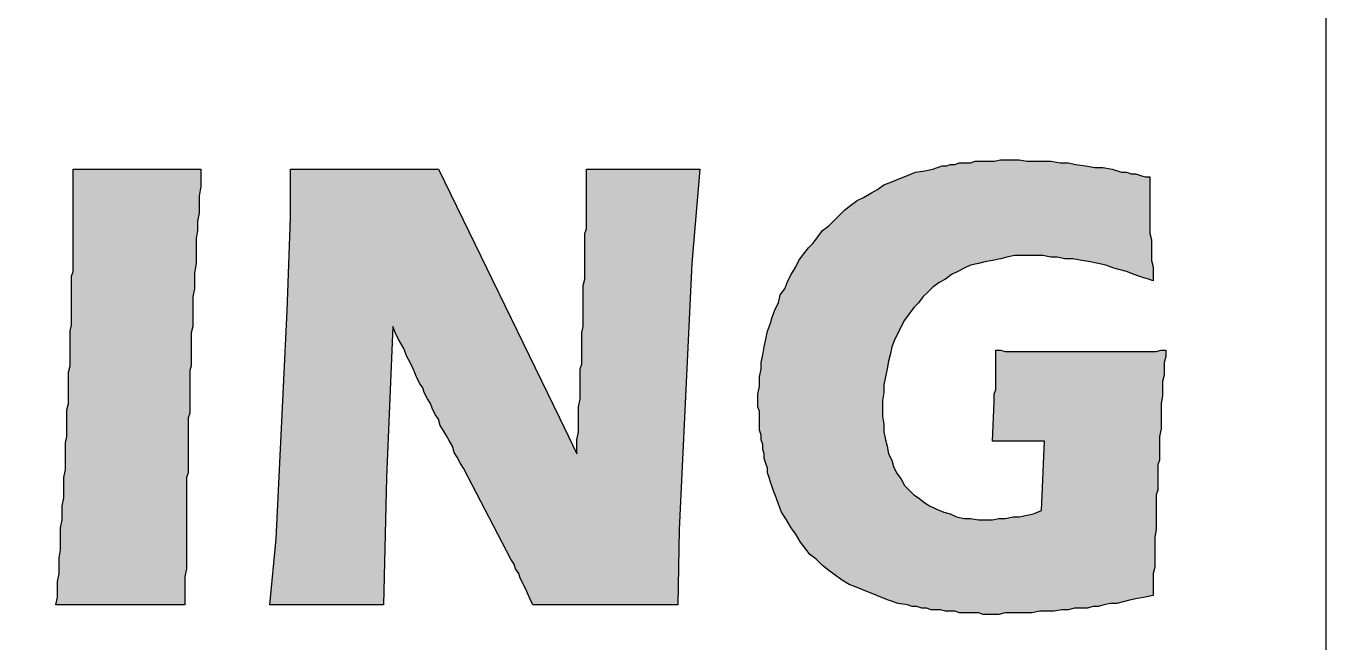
# Model space of a CAD drawing. Extents: x 0 to 3, y 0 to 1.45.
# Drawn here: x 2.316 to 3, y 0.624 to 0.948 of the extents above; entities that cross this region are included whole.
import ezdxf

# ---------------------------------------------------------------- set-up
doc = ezdxf.new("R2010")
doc.units = 0
doc.header["$LTSCALE"] = 10
doc.header["$MEASUREMENT"] = 0
doc.layers.add('BDR-18', color=1, linetype='Continuous')

msp = doc.modelspace()

# ---------------------------------------------------------------- hatches: boundary and pattern name
at = {"layer": 'BDR-18', "linetype": 'ByBlock'}
h = msp.add_hatch(color=256, dxfattribs=at)
h.dxf.hatch_style = 1
h.paths.add_polyline_path([(2.82626, 0.7773), (2.82875, 0.7773), (2.83123, 0.77647), (2.83372, 0.77647), (2.8362, 0.77647), (2.83868, 0.77647), (2.84117, 0.77647), (2.84365, 0.77647), (2.84614, 0.77647), (2.8511, 0.77647), (2.85607, 0.77647), (2.86104, 0.77647), (2.86601, 0.77647), (2.86932, 0.77647), (2.87346, 0.77647), (2.87677, 0.77647), (2.88091, 0.77647), (2.88423, 0.77647), (2.88754, 0.77647), (2.89085, 0.77647), (2.89416, 0.77647), (2.89747, 0.77647), (2.89996, 0.77647), (2.90327, 0.77647), (2.90575, 0.77647), (2.90824, 0.77647), (2.91072, 0.77647), (2.91321, 0.7773), (2.91569, 0.7773), (2.91569, 0.77398), (2.91486, 0.77067), (2.91486, 0.76736), (2.91486, 0.76405), (2.91403, 0.76073), (2.91403, 0.75659), (2.91403, 0.75328), (2.91321, 0.74914), (2.91321, 0.745), (2.91321, 0.74086), (2.91321, 0.73589), (2.91238, 0.73175), (2.91238, 0.72679), (2.91238, 0.7243), (2.91238, 0.72182), (2.91238, 0.71933), (2.91155, 0.71685), (2.91155, 0.71437), (2.91155, 0.71188), (2.91155, 0.7094), (2.91155, 0.70608), (2.91155, 0.7036), (2.91072, 0.70112), (2.91072, 0.69863), (2.91072, 0.69615), (2.91072, 0.69201), (2.91072, 0.68704), (2.91072, 0.6829), (2.90989, 0.67876), (2.90989, 0.67462), (2.90989, 0.67048), (2.90989, 0.66717), (2.90989, 0.66303), (2.90907, 0.65972), (2.90907, 0.6564), (2.90907, 0.65309), (2.90907, 0.65061), (2.90907, 0.64812), (2.90493, 0.64729), (2.90079, 0.64647), (2.89665, 0.64564), (2.89333, 0.64481), (2.89002, 0.64398), (2.88671, 0.64398), (2.8834, 0.64315), (2.88009, 0.64233), (2.8776, 0.64233), (2.87429, 0.6415), (2.87098, 0.6415), (2.86767, 0.6415), (2.86435, 0.64067), (2.86104, 0.64067), (2.8569, 0.63984), (2.85276, 0.63984), (2.84945, 0.63984), (2.84531, 0.63901), (2.842, 0.63901), (2.83786, 0.63901), (2.83454, 0.63901), (2.83123, 0.63901), (2.82792, 0.63819), (2.82461, 0.63819), (2.82212, 0.63819), (2.81964, 0.63819), (2.81716, 0.63901), (2.81467, 0.63901), (2.81219, 0.63901), (2.8097, 0.63901), (2.80722, 0.63901), (2.80473, 0.63984), (2.80225, 0.63984), (2.79977, 0.63984), (2.79728, 0.64067), (2.7948, 0.64067), (2.79231, 0.64067), (2.78983, 0.6415), (2.78735, 0.6415), (2.78486, 0.64233), (2.78238, 0.64233), (2.77989, 0.64315), (2.77493, 0.64398), (2.76996, 0.64564), (2.76582, 0.64729), (2.76168, 0.64895), (2.75754, 0.65061), (2.7534, 0.65226), (2.74926, 0.65392), (2.74512, 0.6564), (2.7418, 0.65889), (2.73849, 0.66137), (2.73518, 0.66386), (2.73187, 0.66717), (2.72856, 0.66965), (2.72607, 0.67296), (2.72359, 0.67628), (2.7211, 0.68042), (2.71862, 0.68373), (2.71614, 0.68787), (2.71365, 0.69201), (2.712, 0.69615), (2.71034, 0.70112), (2.70951, 0.70277), (2.70868, 0.70526), (2.70786, 0.70774), (2.70703, 0.71023), (2.7062, 0.71271), (2.7062, 0.71519), (2.70537, 0.71768), (2.70454, 0.72016), (2.70454, 0.72265), (2.70372, 0.72513), (2.70372, 0.72761), (2.70289, 0.7301), (2.70289, 0.73258), (2.70206, 0.73507), (2.70206, 0.73755), (2.70206, 0.74003), (2.70206, 0.74252), (2.70206, 0.745), (2.70123, 0.74749), (2.70123, 0.74997), (2.70123, 0.75411), (2.70206, 0.75825), (2.70206, 0.76322), (2.70289, 0.76736), (2.70289, 0.77067), (2.70372, 0.77481), (2.70454, 0.77895), (2.70537, 0.78309), (2.7062, 0.78723), (2.70786, 0.79137), (2.70868, 0.79468), (2.71034, 0.79882), (2.712, 0.80214), (2.71282, 0.80628), (2.71531, 0.80959), (2.71696, 0.81373), (2.71862, 0.81704), (2.7211, 0.82118), (2.72276, 0.82449), (2.72524, 0.82781), (2.72773, 0.83112), (2.73021, 0.8336), (2.7327, 0.83691), (2.73518, 0.84023), (2.73849, 0.84271), (2.74098, 0.84519), (2.74429, 0.84851), (2.74677, 0.85099), (2.75009, 0.85347), (2.7534, 0.85596), (2.75671, 0.85761), (2.76085, 0.8601), (2.76416, 0.86175), (2.76747, 0.86424), (2.77161, 0.86589), (2.77575, 0.86755), (2.77989, 0.86921), (2.78403, 0.87086), (2.789, 0.87169), (2.79314, 0.87252), (2.79811, 0.87417), (2.80059, 0.87417), (2.80225, 0.875), (2.80473, 0.875), (2.80722, 0.87583), (2.8097, 0.87583), (2.81302, 0.87583), (2.8155, 0.87666), (2.81798, 0.87666), (2.82047, 0.87666), (2.82295, 0.87666), (2.82544, 0.87666), (2.82875, 0.87749), (2.83123, 0.87749), (2.83454, 0.87749), (2.83868, 0.87749), (2.84282, 0.87666), (2.84696, 0.87666), (2.8511, 0.87666), (2.85524, 0.87666), (2.86021, 0.87583), (2.86435, 0.87583), (2.86849, 0.875), (2.87346, 0.87417), (2.87843, 0.87335), (2.88257, 0.87335), (2.88754, 0.87252), (2.89251, 0.87086), (2.89499, 0.87086), (2.89747, 0.87003), (2.89996, 0.87003), (2.90244, 0.86921), (2.90493, 0.86838), (2.90741, 0.86838), (2.90741, 0.86507), (2.90741, 0.86175), (2.90741, 0.85844), (2.90741, 0.85596), (2.90741, 0.85265), (2.90741, 0.84933), (2.90741, 0.84602), (2.90741, 0.84188), (2.90741, 0.83857), (2.90824, 0.83526), (2.90824, 0.83195), (2.90824, 0.82781), (2.90824, 0.82449), (2.90907, 0.82118), (2.90907, 0.81704), (2.90907, 0.81373), (2.90658, 0.81456), (2.9041, 0.81538), (2.90161, 0.81621), (2.89913, 0.81704), (2.89499, 0.8187), (2.89168, 0.81952), (2.88837, 0.82035), (2.88423, 0.82201), (2.88009, 0.82284), (2.87595, 0.82366), (2.87181, 0.82449), (2.86684, 0.82532), (2.8627, 0.82532), (2.85856, 0.82615), (2.85524, 0.82615), (2.8511, 0.82698), (2.84779, 0.82698), (2.84448, 0.82698), (2.84034, 0.82698), (2.8362, 0.82698), (2.83206, 0.82615), (2.82875, 0.82532), (2.82461, 0.82449), (2.82047, 0.82366), (2.81716, 0.82284), (2.81302, 0.82201), (2.8097, 0.82035), (2.80639, 0.8187), (2.80308, 0.81704), (2.79977, 0.81456), (2.79645, 0.8129), (2.79314, 0.81042), (2.79066, 0.80793), (2.78817, 0.80545), (2.78569, 0.80214), (2.78321, 0.79965), (2.78072, 0.79634), (2.77824, 0.79303), (2.77658, 0.78972), (2.77493, 0.7864), (2.77327, 0.78309), (2.77161, 0.77895), (2.77079, 0.77481), (2.76996, 0.7715), (2.76913, 0.76736), (2.7683, 0.76322), (2.76747, 0.75908), (2.76747, 0.75494), (2.76665, 0.7508), (2.76665, 0.74666), (2.76665, 0.74252), (2.76747, 0.73838), (2.76747, 0.73424), (2.7683, 0.7301), (2.76913, 0.72679), (2.76996, 0.72265), (2.77161, 0.71933), (2.77244, 0.71602), (2.7741, 0.71271), (2.77658, 0.7094), (2.77824, 0.70608), (2.78072, 0.7036), (2.78321, 0.70112), (2.78569, 0.69946), (2.789, 0.69698), (2.79149, 0.69532), (2.7948, 0.69366), (2.79894, 0.69201), (2.80225, 0.69118), (2.80556, 0.68952), (2.8097, 0.6887), (2.81302, 0.6887), (2.81716, 0.68787), (2.8213, 0.68787), (2.82461, 0.68787), (2.82792, 0.6887), (2.83123, 0.6887), (2.83537, 0.68952), (2.83868, 0.68952), (2.84282, 0.69035), (2.84614, 0.69118), (2.85028, 0.69284), (2.85193, 0.72927), (2.84945, 0.72927), (2.84779, 0.72927), (2.84448, 0.72927), (2.842, 0.72927), (2.84034, 0.72927), (2.82461, 0.72927), (2.82544, 0.74997), (2.82544, 0.75163), (2.82544, 0.75411), (2.82626, 0.75659), (2.82626, 0.75991), (2.82626, 0.76322), (2.82626, 0.76736), (2.82626, 0.76902), (2.82626, 0.7715), (2.82626, 0.77398)])
h = msp.add_hatch(color=256, dxfattribs=at)
h.dxf.hatch_style = 1
h.paths.add_polyline_path([(2.33193, 0.64315), (2.33276, 0.64729), (2.33276, 0.65144), (2.33276, 0.65558), (2.33359, 0.65972), (2.33359, 0.66386), (2.33359, 0.668), (2.33442, 0.67214), (2.33442, 0.67545), (2.33442, 0.67959), (2.33442, 0.68373), (2.33524, 0.68787), (2.33524, 0.69118), (2.33524, 0.69532), (2.33607, 0.69946), (2.33607, 0.70277), (2.33607, 0.70691), (2.33607, 0.71023), (2.3369, 0.71437), (2.3369, 0.71768), (2.3369, 0.72099), (2.3369, 0.72513), (2.3369, 0.72844), (2.33773, 0.73175), (2.33773, 0.73589), (2.33773, 0.73921), (2.33773, 0.74252), (2.33773, 0.74583), (2.33856, 0.74914), (2.33856, 0.75245), (2.33856, 0.75577), (2.33856, 0.75908), (2.33856, 0.76239), (2.33856, 0.7657), (2.33938, 0.76902), (2.33938, 0.77233), (2.33938, 0.77564), (2.33938, 0.77812), (2.33938, 0.78144), (2.33938, 0.78475), (2.33938, 0.78723), (2.34021, 0.79054), (2.34021, 0.79386), (2.34021, 0.79634), (2.34021, 0.79965), (2.34021, 0.80214), (2.34021, 0.80545), (2.34021, 0.80793), (2.34021, 0.81042), (2.34021, 0.81373), (2.34021, 0.81621), (2.34104, 0.8187), (2.34104, 0.82118), (2.34104, 0.82449), (2.34104, 0.82698), (2.34104, 0.82946), (2.34104, 0.83195), (2.34104, 0.83443), (2.34104, 0.83691), (2.34104, 0.8394), (2.34104, 0.84188), (2.34104, 0.84602), (2.34104, 0.85099), (2.34104, 0.87252), (2.34435, 0.87252), (2.34684, 0.87252), (2.35015, 0.87252), (2.35263, 0.87252), (2.35594, 0.87252), (2.35843, 0.87252), (2.36091, 0.87252), (2.36257, 0.87252), (2.36671, 0.87252), (2.37085, 0.87252), (2.37333, 0.87252), (2.37582, 0.87252), (2.37747, 0.87252), (2.37996, 0.87252), (2.38244, 0.87252), (2.38658, 0.87252), (2.38824, 0.87252), (2.39072, 0.87252), (2.39321, 0.87252), (2.39569, 0.87252), (2.399, 0.87252), (2.40149, 0.87252), (2.4048, 0.87252), (2.40811, 0.87252), (2.40811, 0.86838), (2.40811, 0.86341), (2.40728, 0.85844), (2.40728, 0.8543), (2.40728, 0.84933), (2.40645, 0.84519), (2.40645, 0.84023), (2.40563, 0.83609), (2.40563, 0.83112), (2.40563, 0.82698), (2.40563, 0.82284), (2.4048, 0.81787), (2.4048, 0.81373), (2.4048, 0.80959), (2.40397, 0.80545), (2.40397, 0.80131), (2.40397, 0.798), (2.40397, 0.79551), (2.40397, 0.7922), (2.40397, 0.78972), (2.40314, 0.7864), (2.40314, 0.78392), (2.40314, 0.78061), (2.40314, 0.77812), (2.40314, 0.77481), (2.40314, 0.77233), (2.40314, 0.76902), (2.40231, 0.76653), (2.40231, 0.76405), (2.40231, 0.76073), (2.40231, 0.75825), (2.40231, 0.75577), (2.40231, 0.75245), (2.40231, 0.74997), (2.40231, 0.74749), (2.40231, 0.74417), (2.40149, 0.74169), (2.40149, 0.73921), (2.40149, 0.73672), (2.40149, 0.73341), (2.40149, 0.73093), (2.40149, 0.72844), (2.40149, 0.72596), (2.40149, 0.72347), (2.40149, 0.72099), (2.40149, 0.71768), (2.40149, 0.71519), (2.40149, 0.71271), (2.40066, 0.71023), (2.40066, 0.70774), (2.40066, 0.70526), (2.40066, 0.70277), (2.40066, 0.70029), (2.40066, 0.6978), (2.40066, 0.69284), (2.40066, 0.6887), (2.40066, 0.68373), (2.40066, 0.67959), (2.40066, 0.67462), (2.40066, 0.67048), (2.40066, 0.66634), (2.40066, 0.6622), (2.39983, 0.65806), (2.39983, 0.65392), (2.39983, 0.65061), (2.39983, 0.64647), (2.39983, 0.64315), (2.36919, 0.64315), (2.36671, 0.64315), (2.3634, 0.64315), (2.36008, 0.64315), (2.35594, 0.64315), (2.35346, 0.64315), (2.35098, 0.64315), (2.34766, 0.64315), (2.34518, 0.64315), (2.34187, 0.64315), (2.33938, 0.64315), (2.33607, 0.64315)])
h = msp.add_hatch(color=256, dxfattribs=at)
h.dxf.hatch_style = 1
h.paths.add_polyline_path([(2.44454, 0.64315), (2.44785, 0.67793), (2.45365, 0.798), (2.45531, 0.84685), (2.45531, 0.87252), (2.45862, 0.87252), (2.4611, 0.87252), (2.46442, 0.87252), (2.4669, 0.87252), (2.46938, 0.87252), (2.47187, 0.87252), (2.47518, 0.87252), (2.47766, 0.87252), (2.48015, 0.87252), (2.48263, 0.87252), (2.48512, 0.87252), (2.4876, 0.87252), (2.49257, 0.87252), (2.49671, 0.87252), (2.50002, 0.87252), (2.50416, 0.87252), (2.50747, 0.87252), (2.51244, 0.87252), (2.5141, 0.87252), (2.51658, 0.87252), (2.51907, 0.87252), (2.52155, 0.87252), (2.52486, 0.87252), (2.52735, 0.87252), (2.52983, 0.87252), (2.53314, 0.87252), (2.5969, 0.74169), (2.60601, 0.72265), (2.60601, 0.72679), (2.60601, 0.7301), (2.60684, 0.73424), (2.60684, 0.73838), (2.60684, 0.74252), (2.60684, 0.74749), (2.60766, 0.75163), (2.60766, 0.75411), (2.60766, 0.75659), (2.60766, 0.75908), (2.60766, 0.76156), (2.60766, 0.76487), (2.60766, 0.76736), (2.60849, 0.76984), (2.60849, 0.77233), (2.60849, 0.77564), (2.60849, 0.77812), (2.60849, 0.78061), (2.60849, 0.78392), (2.60849, 0.7864), (2.60932, 0.78972), (2.60932, 0.79303), (2.60932, 0.79551), (2.60932, 0.79882), (2.60932, 0.80214), (2.60932, 0.80545), (2.60932, 0.80876), (2.60932, 0.81124), (2.61015, 0.81456), (2.61015, 0.81704), (2.61015, 0.82035), (2.61015, 0.82284), (2.61015, 0.82615), (2.61015, 0.82863), (2.61015, 0.83112), (2.61015, 0.8336), (2.61015, 0.83609), (2.61015, 0.83857), (2.61098, 0.84105), (2.61098, 0.84519), (2.61098, 0.84933), (2.61098, 0.85347), (2.61098, 0.85761), (2.61098, 0.86093), (2.61098, 0.86424), (2.61098, 0.86755), (2.61098, 0.87003), (2.61098, 0.87252), (2.61594, 0.87252), (2.62008, 0.87252), (2.62422, 0.87252), (2.62754, 0.87252), (2.63168, 0.87252), (2.63499, 0.87252), (2.63747, 0.87252), (2.64079, 0.87252), (2.64244, 0.87252), (2.64493, 0.87252), (2.64741, 0.87252), (2.65072, 0.87252), (2.65486, 0.87252), (2.65652, 0.87252), (2.659, 0.87252), (2.66149, 0.87252), (2.6648, 0.87252), (2.66728, 0.87252), (2.67059, 0.87252), (2.66645, 0.82284), (2.65983, 0.6829), (2.659, 0.64315), (2.65403, 0.64315), (2.64907, 0.64315), (2.64493, 0.64315), (2.63996, 0.64315), (2.63582, 0.64315), (2.63085, 0.64315), (2.62671, 0.64315), (2.62257, 0.64315), (2.61843, 0.64315), (2.61429, 0.64315), (2.61015, 0.64315), (2.60766, 0.64315), (2.60518, 0.64315), (2.6027, 0.64315), (2.60021, 0.64315), (2.59773, 0.64315), (2.59524, 0.64315), (2.59193, 0.64315), (2.58945, 0.64315), (2.58614, 0.64315), (2.58282, 0.64315), (2.58117, 0.64647), (2.57951, 0.65061), (2.57786, 0.65392), (2.5762, 0.65723), (2.57537, 0.65972), (2.57372, 0.6622), (2.57289, 0.66468), (2.57123, 0.66717), (2.54639, 0.71519), (2.54473, 0.71768), (2.54308, 0.72099), (2.54142, 0.72347), (2.54059, 0.72679), (2.53894, 0.72927), (2.53728, 0.73258), (2.53563, 0.73507), (2.53397, 0.73755), (2.53314, 0.74086), (2.53149, 0.74335), (2.52983, 0.74666), (2.529, 0.74914), (2.52735, 0.75163), (2.52569, 0.75494), (2.52486, 0.75742), (2.52321, 0.75991), (2.52155, 0.76322), (2.51989, 0.76736), (2.51824, 0.77067), (2.51658, 0.77398), (2.51493, 0.77812), (2.51244, 0.78226), (2.51079, 0.78558), (2.50913, 0.78972), (2.50582, 0.71023), (2.50416, 0.64315), (2.50002, 0.64315), (2.49588, 0.64315), (2.49174, 0.64315), (2.4876, 0.64315), (2.48429, 0.64315), (2.48098, 0.64315), (2.47849, 0.64315), (2.47601, 0.64315), (2.47352, 0.64315), (2.47104, 0.64315), (2.46773, 0.64315), (2.46359, 0.64315), (2.46028, 0.64315), (2.45779, 0.64315), (2.45531, 0.64315), (2.45282, 0.64315), (2.45034, 0.64315), (2.44785, 0.64315)])

# ---------------------------------------------------------------- linework, layer by layer
for points in [[(2.82626, 0.7773), (2.82875, 0.7773), (2.83123, 0.77647), (2.83372, 0.77647), (2.8362, 0.77647), (2.83868, 0.77647), (2.84117, 0.77647), (2.84365, 0.77647), (2.84614, 0.77647), (2.8511, 0.77647), (2.85607, 0.77647), (2.86104, 0.77647), (2.86601, 0.77647), (2.86932, 0.77647), (2.87346, 0.77647), (2.87677, 0.77647), (2.88091, 0.77647), (2.88423, 0.77647), (2.88754, 0.77647), (2.89085, 0.77647), (2.89416, 0.77647), (2.89747, 0.77647), (2.89996, 0.77647), (2.90327, 0.77647), (2.90575, 0.77647), (2.90824, 0.77647), (2.91072, 0.77647), (2.91321, 0.7773), (2.91569, 0.7773), (2.91569, 0.77398), (2.91486, 0.77067), (2.91486, 0.76736), (2.91486, 0.76405), (2.91403, 0.76073), (2.91403, 0.75659), (2.91403, 0.75328), (2.91321, 0.74914), (2.91321, 0.745), (2.91321, 0.74086), (2.91321, 0.73589), (2.91238, 0.73175), (2.91238, 0.72679), (2.91238, 0.7243), (2.91238, 0.72182), (2.91238, 0.71933), (2.91155, 0.71685), (2.91155, 0.71437), (2.91155, 0.71188), (2.91155, 0.7094), (2.91155, 0.70608), (2.91155, 0.7036), (2.91072, 0.70112), (2.91072, 0.69863), (2.91072, 0.69615), (2.91072, 0.69201), (2.91072, 0.68704), (2.91072, 0.6829), (2.90989, 0.67876), (2.90989, 0.67462), (2.90989, 0.67048), (2.90989, 0.66717), (2.90989, 0.66303), (2.90907, 0.65972), (2.90907, 0.6564), (2.90907, 0.65309), (2.90907, 0.65061), (2.90907, 0.64812), (2.90493, 0.64729), (2.90079, 0.64647), (2.89665, 0.64564), (2.89333, 0.64481), (2.89002, 0.64398), (2.88671, 0.64398), (2.8834, 0.64315), (2.88009, 0.64233), (2.8776, 0.64233), (2.87429, 0.6415), (2.87098, 0.6415), (2.86767, 0.6415), (2.86435, 0.64067), (2.86104, 0.64067), (2.8569, 0.63984), (2.85276, 0.63984), (2.84945, 0.63984), (2.84531, 0.63901), (2.842, 0.63901), (2.83786, 0.63901), (2.83454, 0.63901), (2.83123, 0.63901), (2.82792, 0.63819), (2.82461, 0.63819), (2.82212, 0.63819), (2.81964, 0.63819), (2.81716, 0.63901), (2.81467, 0.63901), (2.81219, 0.63901), (2.8097, 0.63901), (2.80722, 0.63901), (2.80473, 0.63984), (2.80225, 0.63984), (2.79977, 0.63984), (2.79728, 0.64067), (2.7948, 0.64067), (2.79231, 0.64067), (2.78983, 0.6415), (2.78735, 0.6415), (2.78486, 0.64233), (2.78238, 0.64233), (2.77989, 0.64315), (2.77493, 0.64398), (2.76996, 0.64564), (2.76582, 0.64729), (2.76168, 0.64895), (2.75754, 0.65061), (2.7534, 0.65226), (2.74926, 0.65392), (2.74512, 0.6564), (2.7418, 0.65889), (2.73849, 0.66137), (2.73518, 0.66386), (2.73187, 0.66717), (2.72856, 0.66965), (2.72607, 0.67296), (2.72359, 0.67628), (2.7211, 0.68042), (2.71862, 0.68373), (2.71614, 0.68787), (2.71365, 0.69201), (2.712, 0.69615), (2.71034, 0.70112), (2.70951, 0.70277), (2.70868, 0.70526), (2.70786, 0.70774), (2.70703, 0.71023), (2.7062, 0.71271), (2.7062, 0.71519), (2.70537, 0.71768), (2.70454, 0.72016), (2.70454, 0.72265), (2.70372, 0.72513), (2.70372, 0.72761), (2.70289, 0.7301), (2.70289, 0.73258), (2.70206, 0.73507), (2.70206, 0.73755), (2.70206, 0.74003), (2.70206, 0.74252), (2.70206, 0.745), (2.70123, 0.74749), (2.70123, 0.74997), (2.70123, 0.75411), (2.70206, 0.75825), (2.70206, 0.76322), (2.70289, 0.76736), (2.70289, 0.77067), (2.70372, 0.77481), (2.70454, 0.77895), (2.70537, 0.78309), (2.7062, 0.78723), (2.70786, 0.79137), (2.70868, 0.79468), (2.71034, 0.79882), (2.712, 0.80214), (2.71282, 0.80628), (2.71531, 0.80959), (2.71696, 0.81373), (2.71862, 0.81704), (2.7211, 0.82118), (2.72276, 0.82449), (2.72524, 0.82781), (2.72773, 0.83112), (2.73021, 0.8336), (2.7327, 0.83691), (2.73518, 0.84023), (2.73849, 0.84271), (2.74098, 0.84519), (2.74429, 0.84851), (2.74677, 0.85099), (2.75009, 0.85347), (2.7534, 0.85596), (2.75671, 0.85761), (2.76085, 0.8601), (2.76416, 0.86175), (2.76747, 0.86424), (2.77161, 0.86589), (2.77575, 0.86755), (2.77989, 0.86921), (2.78403, 0.87086), (2.789, 0.87169), (2.79314, 0.87252), (2.79811, 0.87417), (2.80059, 0.87417), (2.80225, 0.875), (2.80473, 0.875), (2.80722, 0.87583), (2.8097, 0.87583), (2.81302, 0.87583), (2.8155, 0.87666), (2.81798, 0.87666), (2.82047, 0.87666), (2.82295, 0.87666), (2.82544, 0.87666), (2.82875, 0.87749), (2.83123, 0.87749), (2.83454, 0.87749), (2.83868, 0.87749), (2.84282, 0.87666), (2.84696, 0.87666), (2.8511, 0.87666), (2.85524, 0.87666), (2.86021, 0.87583), (2.86435, 0.87583), (2.86849, 0.875), (2.87346, 0.87417), (2.87843, 0.87335), (2.88257, 0.87335), (2.88754, 0.87252), (2.89251, 0.87086), (2.89499, 0.87086), (2.89747, 0.87003), (2.89996, 0.87003), (2.90244, 0.86921), (2.90493, 0.86838), (2.90741, 0.86838), (2.90741, 0.86507), (2.90741, 0.86175), (2.90741, 0.85844), (2.90741, 0.85596), (2.90741, 0.85265), (2.90741, 0.84933), (2.90741, 0.84602), (2.90741, 0.84188), (2.90741, 0.83857), (2.90824, 0.83526), (2.90824, 0.83195), (2.90824, 0.82781), (2.90824, 0.82449), (2.90907, 0.82118), (2.90907, 0.81704), (2.90907, 0.81373), (2.90658, 0.81456), (2.9041, 0.81538), (2.90161, 0.81621), (2.89913, 0.81704), (2.89499, 0.8187), (2.89168, 0.81952), (2.88837, 0.82035), (2.88423, 0.82201), (2.88009, 0.82284), (2.87595, 0.82366), (2.87181, 0.82449), (2.86684, 0.82532), (2.8627, 0.82532), (2.85856, 0.82615), (2.85524, 0.82615), (2.8511, 0.82698), (2.84779, 0.82698), (2.84448, 0.82698), (2.84034, 0.82698), (2.8362, 0.82698), (2.83206, 0.82615), (2.82875, 0.82532), (2.82461, 0.82449), (2.82047, 0.82366), (2.81716, 0.82284), (2.81302, 0.82201), (2.8097, 0.82035), (2.80639, 0.8187), (2.80308, 0.81704), (2.79977, 0.81456), (2.79645, 0.8129), (2.79314, 0.81042), (2.79066, 0.80793), (2.78817, 0.80545), (2.78569, 0.80214), (2.78321, 0.79965), (2.78072, 0.79634), (2.77824, 0.79303), (2.77658, 0.78972), (2.77493, 0.7864), (2.77327, 0.78309), (2.77161, 0.77895), (2.77079, 0.77481), (2.76996, 0.7715), (2.76913, 0.76736), (2.7683, 0.76322), (2.76747, 0.75908), (2.76747, 0.75494), (2.76665, 0.7508), (2.76665, 0.74666), (2.76665, 0.74252), (2.76747, 0.73838), (2.76747, 0.73424), (2.7683, 0.7301), (2.76913, 0.72679), (2.76996, 0.72265), (2.77161, 0.71933), (2.77244, 0.71602), (2.7741, 0.71271), (2.77658, 0.7094), (2.77824, 0.70608), (2.78072, 0.7036), (2.78321, 0.70112), (2.78569, 0.69946), (2.789, 0.69698), (2.79149, 0.69532), (2.7948, 0.69366), (2.79894, 0.69201), (2.80225, 0.69118), (2.80556, 0.68952), (2.8097, 0.6887), (2.81302, 0.6887), (2.81716, 0.68787), (2.8213, 0.68787), (2.82461, 0.68787), (2.82792, 0.6887), (2.83123, 0.6887), (2.83537, 0.68952), (2.83868, 0.68952), (2.84282, 0.69035), (2.84614, 0.69118), (2.85028, 0.69284), (2.85193, 0.72927), (2.84945, 0.72927), (2.84779, 0.72927), (2.84448, 0.72927), (2.842, 0.72927), (2.84034, 0.72927), (2.82461, 0.72927), (2.82544, 0.74997), (2.82544, 0.75163), (2.82544, 0.75411), (2.82626, 0.75659), (2.82626, 0.75991), (2.82626, 0.76322), (2.82626, 0.76736), (2.82626, 0.76902), (2.82626, 0.7715), (2.82626, 0.77398)], [(2.33193, 0.64315), (2.33276, 0.64729), (2.33276, 0.65144), (2.33276, 0.65558), (2.33359, 0.65972), (2.33359, 0.66386), (2.33359, 0.668), (2.33442, 0.67214), (2.33442, 0.67545), (2.33442, 0.67959), (2.33442, 0.68373), (2.33524, 0.68787), (2.33524, 0.69118), (2.33524, 0.69532), (2.33607, 0.69946), (2.33607, 0.70277), (2.33607, 0.70691), (2.33607, 0.71023), (2.3369, 0.71437), (2.3369, 0.71768), (2.3369, 0.72099), (2.3369, 0.72513), (2.3369, 0.72844), (2.33773, 0.73175), (2.33773, 0.73589), (2.33773, 0.73921), (2.33773, 0.74252), (2.33773, 0.74583), (2.33856, 0.74914), (2.33856, 0.75245), (2.33856, 0.75577), (2.33856, 0.75908), (2.33856, 0.76239), (2.33856, 0.7657), (2.33938, 0.76902), (2.33938, 0.77233), (2.33938, 0.77564), (2.33938, 0.77812), (2.33938, 0.78144), (2.33938, 0.78475), (2.33938, 0.78723), (2.34021, 0.79054), (2.34021, 0.79386), (2.34021, 0.79634), (2.34021, 0.79965), (2.34021, 0.80214), (2.34021, 0.80545), (2.34021, 0.80793), (2.34021, 0.81042), (2.34021, 0.81373), (2.34021, 0.81621), (2.34104, 0.8187), (2.34104, 0.82118), (2.34104, 0.82449), (2.34104, 0.82698), (2.34104, 0.82946), (2.34104, 0.83195), (2.34104, 0.83443), (2.34104, 0.83691), (2.34104, 0.8394), (2.34104, 0.84188), (2.34104, 0.84602), (2.34104, 0.85099), (2.34104, 0.87252), (2.34435, 0.87252), (2.34684, 0.87252), (2.35015, 0.87252), (2.35263, 0.87252), (2.35594, 0.87252), (2.35843, 0.87252), (2.36091, 0.87252), (2.36257, 0.87252), (2.36671, 0.87252), (2.37085, 0.87252), (2.37333, 0.87252), (2.37582, 0.87252), (2.37747, 0.87252), (2.37996, 0.87252), (2.38244, 0.87252), (2.38658, 0.87252), (2.38824, 0.87252), (2.39072, 0.87252), (2.39321, 0.87252), (2.39569, 0.87252), (2.399, 0.87252), (2.40149, 0.87252), (2.4048, 0.87252), (2.40811, 0.87252), (2.40811, 0.86838), (2.40811, 0.86341), (2.40728, 0.85844), (2.40728, 0.8543), (2.40728, 0.84933), (2.40645, 0.84519), (2.40645, 0.84023), (2.40563, 0.83609), (2.40563, 0.83112), (2.40563, 0.82698), (2.40563, 0.82284), (2.4048, 0.81787), (2.4048, 0.81373), (2.4048, 0.80959), (2.40397, 0.80545), (2.40397, 0.80131), (2.40397, 0.798), (2.40397, 0.79551), (2.40397, 0.7922), (2.40397, 0.78972), (2.40314, 0.7864), (2.40314, 0.78392), (2.40314, 0.78061), (2.40314, 0.77812), (2.40314, 0.77481), (2.40314, 0.77233), (2.40314, 0.76902), (2.40231, 0.76653), (2.40231, 0.76405), (2.40231, 0.76073), (2.40231, 0.75825), (2.40231, 0.75577), (2.40231, 0.75245), (2.40231, 0.74997), (2.40231, 0.74749), (2.40231, 0.74417), (2.40149, 0.74169), (2.40149, 0.73921), (2.40149, 0.73672), (2.40149, 0.73341), (2.40149, 0.73093), (2.40149, 0.72844), (2.40149, 0.72596), (2.40149, 0.72347), (2.40149, 0.72099), (2.40149, 0.71768), (2.40149, 0.71519), (2.40149, 0.71271), (2.40066, 0.71023), (2.40066, 0.70774), (2.40066, 0.70526), (2.40066, 0.70277), (2.40066, 0.70029), (2.40066, 0.6978), (2.40066, 0.69284), (2.40066, 0.6887), (2.40066, 0.68373), (2.40066, 0.67959), (2.40066, 0.67462), (2.40066, 0.67048), (2.40066, 0.66634), (2.40066, 0.6622), (2.39983, 0.65806), (2.39983, 0.65392), (2.39983, 0.65061), (2.39983, 0.64647), (2.39983, 0.64315), (2.36919, 0.64315), (2.36671, 0.64315), (2.3634, 0.64315), (2.36008, 0.64315), (2.35594, 0.64315), (2.35346, 0.64315), (2.35098, 0.64315), (2.34766, 0.64315), (2.34518, 0.64315), (2.34187, 0.64315), (2.33938, 0.64315), (2.33607, 0.64315)], [(2.44454, 0.64315), (2.44785, 0.67793), (2.45365, 0.798), (2.45531, 0.84685), (2.45531, 0.87252), (2.45862, 0.87252), (2.4611, 0.87252), (2.46442, 0.87252), (2.4669, 0.87252), (2.46938, 0.87252), (2.47187, 0.87252), (2.47518, 0.87252), (2.47766, 0.87252), (2.48015, 0.87252), (2.48263, 0.87252), (2.48512, 0.87252), (2.4876, 0.87252), (2.49257, 0.87252), (2.49671, 0.87252), (2.50002, 0.87252), (2.50416, 0.87252), (2.50747, 0.87252), (2.51244, 0.87252), (2.5141, 0.87252), (2.51658, 0.87252), (2.51907, 0.87252), (2.52155, 0.87252), (2.52486, 0.87252), (2.52735, 0.87252), (2.52983, 0.87252), (2.53314, 0.87252), (2.5969, 0.74169), (2.60601, 0.72265), (2.60601, 0.72679), (2.60601, 0.7301), (2.60684, 0.73424), (2.60684, 0.73838), (2.60684, 0.74252), (2.60684, 0.74749), (2.60766, 0.75163), (2.60766, 0.75411), (2.60766, 0.75659), (2.60766, 0.75908), (2.60766, 0.76156), (2.60766, 0.76487), (2.60766, 0.76736), (2.60849, 0.76984), (2.60849, 0.77233), (2.60849, 0.77564), (2.60849, 0.77812), (2.60849, 0.78061), (2.60849, 0.78392), (2.60849, 0.7864), (2.60932, 0.78972), (2.60932, 0.79303), (2.60932, 0.79551), (2.60932, 0.79882), (2.60932, 0.80214), (2.60932, 0.80545), (2.60932, 0.80876), (2.60932, 0.81124), (2.61015, 0.81456), (2.61015, 0.81704), (2.61015, 0.82035), (2.61015, 0.82284), (2.61015, 0.82615), (2.61015, 0.82863), (2.61015, 0.83112), (2.61015, 0.8336), (2.61015, 0.83609), (2.61015, 0.83857), (2.61098, 0.84105), (2.61098, 0.84519), (2.61098, 0.84933), (2.61098, 0.85347), (2.61098, 0.85761), (2.61098, 0.86093), (2.61098, 0.86424), (2.61098, 0.86755), (2.61098, 0.87003), (2.61098, 0.87252), (2.61594, 0.87252), (2.62008, 0.87252), (2.62422, 0.87252), (2.62754, 0.87252), (2.63168, 0.87252), (2.63499, 0.87252), (2.63747, 0.87252), (2.64079, 0.87252), (2.64244, 0.87252), (2.64493, 0.87252), (2.64741, 0.87252), (2.65072, 0.87252), (2.65486, 0.87252), (2.65652, 0.87252), (2.659, 0.87252), (2.66149, 0.87252), (2.6648, 0.87252), (2.66728, 0.87252), (2.67059, 0.87252), (2.66645, 0.82284), (2.65983, 0.6829), (2.659, 0.64315), (2.65403, 0.64315), (2.64907, 0.64315), (2.64493, 0.64315), (2.63996, 0.64315), (2.63582, 0.64315), (2.63085, 0.64315), (2.62671, 0.64315), (2.62257, 0.64315), (2.61843, 0.64315), (2.61429, 0.64315), (2.61015, 0.64315), (2.60766, 0.64315), (2.60518, 0.64315), (2.6027, 0.64315), (2.60021, 0.64315), (2.59773, 0.64315), (2.59524, 0.64315), (2.59193, 0.64315), (2.58945, 0.64315), (2.58614, 0.64315), (2.58282, 0.64315), (2.58117, 0.64647), (2.57951, 0.65061), (2.57786, 0.65392), (2.5762, 0.65723), (2.57537, 0.65972), (2.57372, 0.6622), (2.57289, 0.66468), (2.57123, 0.66717), (2.54639, 0.71519), (2.54473, 0.71768), (2.54308, 0.72099), (2.54142, 0.72347), (2.54059, 0.72679), (2.53894, 0.72927), (2.53728, 0.73258), (2.53563, 0.73507), (2.53397, 0.73755), (2.53314, 0.74086), (2.53149, 0.74335), (2.52983, 0.74666), (2.529, 0.74914), (2.52735, 0.75163), (2.52569, 0.75494), (2.52486, 0.75742), (2.52321, 0.75991), (2.52155, 0.76322), (2.51989, 0.76736), (2.51824, 0.77067), (2.51658, 0.77398), (2.51493, 0.77812), (2.51244, 0.78226), (2.51079, 0.78558), (2.50913, 0.78972), (2.50582, 0.71023), (2.50416, 0.64315), (2.50002, 0.64315), (2.49588, 0.64315), (2.49174, 0.64315), (2.4876, 0.64315), (2.48429, 0.64315), (2.48098, 0.64315), (2.47849, 0.64315), (2.47601, 0.64315), (2.47352, 0.64315), (2.47104, 0.64315), (2.46773, 0.64315), (2.46359, 0.64315), (2.46028, 0.64315), (2.45779, 0.64315), (2.45531, 0.64315), (2.45282, 0.64315), (2.45034, 0.64315), (2.44785, 0.64315)]]:
    msp.add_lwpolyline(points, close=True, dxfattribs=at)
at = {"layer": 'Defpoints'}
msp.add_lwpolyline([(0, 0), (0, 1.45399), (3, 1.45399), (3, 0)], close=True, dxfattribs=at)

doc.saveas('drawing.dxf')
